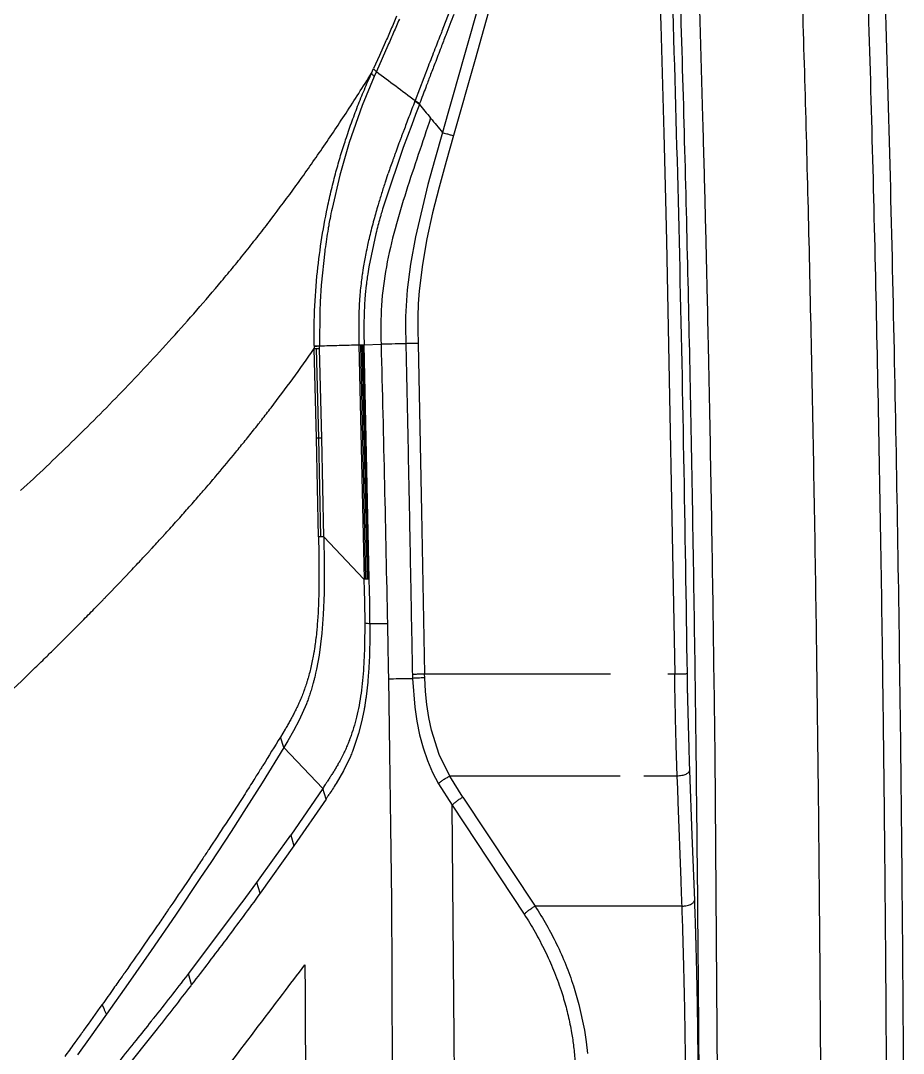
# Model space of a CAD drawing. Extents: x -51 to 27, y -13 to 136.
# Drawn here: x 17.18 to 27.29, y 51.68 to 63.5 of the extents above; entities that cross this region are included whole.
import ezdxf

# ---------------------------------------------------------------- set-up
doc = ezdxf.new("R2010")
doc.units = 0
doc.header["$MEASUREMENT"] = 0
doc.layers.add('GEOMETRY', color=2, linetype='Continuous', lineweight=25)

# ---------------------------------------------------------------- blocks, each defined once
blk = doc.blocks.new('2026 MONTERREY-BLOOM')
at = {"layer": 'GEOMETRY'}
for p, q in [((36.109, -17.789), (36.195, -20.265)), ((34.191, -19.746), (33.94, -20.631)), ((34.317, -19.771), (34.068, -20.656)), ((33.845, -19.929), (33.688, -20.334)), ((36.195, -20.265), (36.23, -21.502)), ((33.071, -20.497), (32.939, -20.795)), ((33.04, -20.464), (32.974, -20.612)), ((32.974, -20.612), (32.907, -20.76)), ((33.94, -20.631), (33.818, -21.063)), ((34.068, -20.656), (33.821, -21.528)), ((32.883, -20.815), (32.907, -20.76)), ((32.939, -20.795), (32.915, -20.85)), ((33.531, -20.737), (33.382, -21.126)), ((32.915, -20.85), (32.777, -21.183)), ((33.379, -21.134), (33.382, -21.126)), ((33.431, -21.171), (33.379, -21.134)), ((33.382, -21.126), (33.434, -21.162)), ((33.818, -21.063), (33.787, -21.169)), ((32.777, -21.183), (32.628, -21.607)), ((33.431, -21.171), (33.387, -21.288)), ((33.434, -21.162), (33.431, -21.171)), ((33.787, -21.169), (33.757, -21.275)), ((33.387, -21.288), (33.344, -21.403)), ((33.757, -21.275), (33.696, -21.493)), ((33.344, -21.403), (33.247, -21.663)), ((33.696, -21.493), (33.608, -21.801)), ((36.23, -21.502), (36.25, -22.259)), ((32.628, -21.607), (32.519, -21.982)), ((33.821, -21.528), (33.738, -21.823)), ((33.247, -21.663), (33.038, -22.278)), ((33.608, -21.801), (33.529, -22.087)), ((33.738, -21.823), (33.658, -22.117)), ((32.519, -21.982), (32.431, -22.361)), ((33.042, -22.056), (33.074, -21.96)), ((33.529, -22.087), (33.385, -22.685)), ((33.658, -22.117), (33.583, -22.412)), ((36.25, -22.259), (36.262, -22.738)), ((33.583, -22.412), (33.518, -22.708)), ((32.933, -22.651), (32.853, -23.03)), ((33.385, -22.685), (33.328, -22.999)), ((33.518, -22.708), (33.466, -23.005)), ((36.262, -22.738), (36.354, -27.688)), ((32.348, -22.849), (32.307, -23.241)), ((32.35, -22.831), (32.348, -22.849)), ((33.328, -22.999), (33.291, -23.292)), ((33.466, -23.005), (33.43, -23.303)), ((32.231, -23.535), (32.258, -23.138)), ((32.307, -23.241), (32.295, -23.429)), ((32.822, -23.24), (32.811, -23.348)), ((32.746, -23.396), (32.738, -23.561)), ((32.811, -23.348), (32.807, -23.404)), ((33.291, -23.292), (33.274, -23.6)), ((33.43, -23.303), (33.419, -23.453)), ((32.295, -23.429), (32.29, -23.536)), ((32.803, -23.459), (32.797, -23.686)), ((32.807, -23.404), (32.803, -23.459)), ((33.419, -23.453), (33.414, -23.603)), ((32.29, -23.536), (32.288, -23.935)), ((33.274, -23.6), (33.274, -23.755)), ((33.414, -23.603), (33.413, -23.754)), ((32.797, -23.686), (32.797, -23.803)), ((33.274, -23.755), (33.274, -23.794)), ((33.413, -23.754), (33.416, -23.907)), ((32.797, -23.803), (32.8, -23.921)), ((33.274, -23.794), (33.275, -23.832)), ((33.275, -23.832), (33.276, -23.91)), ((32.227, -23.931), (32.227, -23.936)), ((32.227, -23.931), (32.288, -23.935)), ((32.227, -23.936), (32.228, -23.966)), ((32.228, -23.966), (32.255, -23.966)), ((32.252, -24.991), (32.228, -23.966)), ((32.255, -23.966), (32.289, -23.965)), ((32.279, -24.991), (32.255, -23.966)), ((32.289, -23.965), (32.288, -23.935)), ((32.313, -24.99), (32.289, -23.965)), ((32.739, -23.922), (32.798, -26.606)), ((32.757, -23.922), (32.815, -26.605)), ((32.773, -23.922), (32.832, -26.605)), ((32.788, -23.921), (32.846, -26.605)), ((32.8, -23.921), (32.992, -23.916)), ((32.858, -26.604), (32.8, -23.921)), ((33.416, -23.907), (33.455, -25.833)), ((32.276, -26.121), (32.252, -24.991)), ((32.279, -24.991), (32.252, -24.991)), ((32.313, -24.99), (32.279, -24.991)), ((32.303, -26.12), (32.279, -24.991)), ((32.337, -26.119), (32.313, -24.99)), ((33.455, -25.833), (33.49, -27.688)), ((32.337, -26.119), (32.339, -26.223)), ((32.797, -26.606), (32.337, -26.119)), ((32.276, -26.121), (32.279, -26.307)), ((32.339, -26.223), (32.34, -26.322)), ((32.342, -26.521), (32.34, -26.765)), ((32.815, -26.605), (32.797, -26.606)), ((32.797, -26.606), (32.8, -26.733)), ((32.832, -26.605), (32.815, -26.605)), ((32.846, -26.605), (32.832, -26.605)), ((32.858, -26.604), (32.846, -26.605)), ((32.861, -26.733), (32.858, -26.604)), ((32.34, -26.765), (32.331, -27.01)), ((32.8, -26.733), (32.802, -26.859)), ((32.863, -26.861), (32.861, -26.733)), ((32.802, -26.859), (32.805, -27.11)), ((32.865, -27.117), (32.863, -26.861)), ((32.331, -27.01), (32.315, -27.222)), ((32.865, -27.117), (32.864, -27.285)), ((33.065, -27.117), (32.865, -27.117)), ((32.315, -27.222), (32.283, -27.476)), ((32.864, -27.285), (32.86, -27.453)), ((32.283, -27.476), (32.254, -27.635)), ((28.878, -27.768), (29.034, -27.617)), ((32.254, -27.635), (32.243, -27.681)), ((28.729, -27.911), (28.878, -27.768)), ((32.243, -27.681), (32.233, -27.728)), ((33.077, -27.745), (33.09, -28.59)), ((33.351, -27.691), (33.386, -27.69)), ((33.351, -27.691), (33.352, -27.74)), ((33.352, -27.74), (33.378, -28.068)), ((33.492, -27.734), (33.49, -27.688)), ((33.49, -27.688), (35.62, -27.688)), ((33.501, -27.889), (33.492, -27.734)), ((36.275, -27.688), (36.354, -27.688)), ((36.495, -27.686), (36.496, -27.722)), ((32.84, -27.785), (32.822, -27.946)), ((33.516, -28.04), (33.501, -27.889)), ((36.5, -27.977), (36.507, -28.272)), ((32.137, -28.033), (32.055, -28.218)), ((32.798, -28.097), (32.769, -28.239)), ((33.378, -28.068), (33.402, -28.228)), ((33.539, -28.187), (33.516, -28.04)), ((32.055, -28.218), (31.991, -28.341)), ((32.769, -28.239), (32.735, -28.372)), ((33.402, -28.228), (33.434, -28.385)), ((33.57, -28.331), (33.539, -28.187)), ((31.894, -28.323), (31.841, -28.411)), ((31.991, -28.341), (31.925, -28.455)), ((33.658, -28.613), (33.57, -28.331)), ((36.507, -28.272), (36.514, -28.538)), ((31.88, -28.531), (31.841, -28.411)), ((31.925, -28.455), (31.88, -28.531)), ((32.735, -28.372), (32.665, -28.578)), ((33.434, -28.385), (33.474, -28.535)), ((31.88, -28.531), (31.63, -28.934)), ((32.324, -28.999), (31.88, -28.531)), ((33.09, -28.59), (33.101, -29.435)), ((33.474, -28.535), (33.524, -28.68)), ((32.641, -28.634), (32.561, -28.8)), ((33.524, -28.68), (33.582, -28.817)), ((33.778, -28.859), (33.658, -28.613)), ((36.813, -28.617), (36.853, -33.923)), ((32.561, -28.8), (32.477, -28.944)), ((33.582, -28.817), (33.65, -28.945)), ((36.524, -28.794), (36.552, -29.536)), ((31.63, -28.934), (31.447, -29.223)), ((33.65, -28.945), (33.805, -29.192)), ((33.93, -29.098), (33.778, -28.86)), ((35.729, -28.86), (33.778, -28.86)), ((36.382, -28.86), (36.002, -28.86)), ((36.388, -29.005), (36.382, -28.86)), ((31.435, -29.06), (31.21, -29.408)), ((32.324, -28.999), (32.142, -29.269)), ((32.362, -29.122), (32.324, -28.999)), ((36.393, -29.151), (36.388, -29.005)), ((32.362, -29.122), (31.995, -29.657)), ((33.831, -31.851), (33.805, -29.192)), ((33.805, -29.192), (34.632, -30.44)), ((33.93, -29.098), (34.757, -30.346)), ((36.427, -30.052), (36.393, -29.151)), ((31.447, -29.223), (31.275, -29.491)), ((32.142, -29.269), (31.958, -29.534)), ((31.275, -29.491), (31.042, -29.846)), ((31.773, -29.795), (31.958, -29.534)), ((31.958, -29.534), (31.995, -29.657)), ((33.101, -29.435), (33.11, -30.28)), ((36.552, -29.536), (36.58, -30.281)), ((31.995, -29.657), (31.607, -30.2)), ((31.042, -29.846), (30.927, -30.019)), ((31.57, -30.076), (31.773, -29.795)), ((30.927, -30.019), (30.638, -30.449)), ((31.402, -30.305), (31.57, -30.076)), ((31.607, -30.2), (31.57, -30.076)), ((36.433, -30.199), (36.427, -30.052)), ((36.435, -30.273), (36.433, -30.199)), ((30.786, -31.12), (31.399, -30.31)), ((31.399, -30.31), (31.402, -30.305)), ((33.11, -30.28), (33.115, -31.125)), ((36.438, -30.347), (34.757, -30.347)), ((36.437, -30.31), (36.435, -30.273)), ((36.438, -30.346), (36.437, -30.31)), ((30.638, -30.449), (30.36, -30.854)), ((30.36, -30.854), (30.097, -31.233)), ((30.786, -31.12), (30.777, -31.132)), ((30.824, -31.245), (30.786, -31.12)), ((33.115, -31.125), (33.119, -32.816)), ((30.097, -31.233), (29.849, -31.584)), ((30.824, -31.245), (30.813, -31.259)), ((35.195, -31.257), (35.258, -31.473)), ((29.822, -31.523), (29.801, -31.471)), ((35.258, -31.473), (35.321, -31.768)), ((29.849, -31.584), (29.662, -31.847)), ((30.429, -31.75), (30.037, -32.242)), ((35.321, -31.768), (35.34, -31.899)), ((29.662, -31.847), (29.516, -32.049)), ((33.841, -34.51), (33.831, -31.851)), ((35.34, -31.899), (35.355, -32.032)), ((36.616, -31.812), (36.621, -32.298))]:
    blk.add_line(p, q, dxfattribs=at)
at = {"layer": 'GEOMETRY', "flags": 128}
for points in [[(33.333, -26.739), (33.337, -26.975), (33.342, -27.212)], [(32.362, -29.122), (32.368, -29.113), (32.373, -29.104)]]:
    blk.add_lwpolyline(points, dxfattribs=at)
at = {"layer": 'GEOMETRY'}
for points, knots in [([(-36.643, -38.985), (-36.643, -38.748), (-36.643, -38.251), (-36.643, -37.496), (-36.643, -36.717), (-36.642, -35.938), (-36.641, -35.155), (-36.639, -34.37), (-36.634, -33.124), (-36.625, -31.427), (-36.601, -28.728), (-36.556, -25.487), (-36.48, -22.003), (-36.384, -18.826), (-36.269, -15.952), (-36.147, -13.557), (-36.022, -11.643), (-35.908, -10.209), (-35.804, -9.111), (-35.717, -8.347), (-35.671, -7.917), (-35.598, -7.493), (-35.491, -7.08), (-35.34, -6.644), (-35.136, -6.19), (-34.87, -5.728), (-34.56, -5.294), (-34.209, -4.894), (-33.819, -4.53), (-33.396, -4.207), (-32.942, -3.927), (-32.492, -3.708), (-32.054, -3.541), (-31.634, -3.42), (-31.199, -3.331), (-30.75, -3.28), (-30.3, -3.229), (-29.656, -3.161), (-28.817, -3.082), (-27.505, -2.975), (-25.921, -2.869), (-23.953, -2.762), (-21.876, -2.668), (-19.679, -2.587), (-17.251, -2.514), (-14.59, -2.452), (-11.706, -2.403), (-8.819, -2.37), (-5.936, -2.35), (-3.055, -2.342), (-0.598, -2.339), (1.446, -2.34), (3.092, -2.342), (4.754, -2.346), (6.416, -2.353), (8.055, -2.365), (10.408, -2.386), (13.481, -2.429), (16.974, -2.505), (20.148, -2.601), (23.011, -2.715), (25.395, -2.836), (27.307, -2.961), (28.741, -3.074), (29.84, -3.178), (30.606, -3.264), (31.038, -3.31), (31.463, -3.38), (31.877, -3.486), (32.314, -3.634), (32.769, -3.836), (33.232, -4.099), (33.668, -4.406), (34.07, -4.756), (34.436, -5.143), (34.762, -5.565), (35.044, -6.017), (35.279, -6.492), (35.464, -6.985), (35.602, -7.491), (35.683, -8.01), (35.739, -8.534), (35.815, -9.23), (35.897, -10.097), (36.005, -11.408), (36.112, -12.993), (36.24, -15.339), (36.362, -18.173), (36.465, -21.457), (36.54, -24.706), (36.591, -27.93), (36.621, -30.803), (36.636, -33.323), (36.641, -34.922), (36.642, -35.963), (36.643, -36.444), (36.643, -36.924), (36.643, -37.402), (36.643, -37.896), (36.643, -38.424), (36.643, -38.792), (36.643, -38.985)], [0, 0, 0, 0, 0.005138, 0.010771, 0.016381, 0.022015, 0.027673, 0.03335, 0.039042, 0.054682, 0.070145, 0.097582, 0.124946, 0.145709, 0.16651, 0.187309, 0.197707, 0.208103, 0.218498, 0.221609, 0.224784, 0.227857, 0.230942, 0.234019, 0.237865, 0.24171, 0.245555, 0.249401, 0.253246, 0.257092, 0.260938, 0.264783, 0.267936, 0.271088, 0.274241, 0.277546, 0.280882, 0.284062, 0.291597, 0.299143, 0.312612, 0.326021, 0.341866, 0.357701, 0.373696, 0.394533, 0.415407, 0.436247, 0.457116, 0.477921, 0.498728, 0.51038, 0.52225, 0.534405, 0.54642, 0.558287, 0.569942, 0.597446, 0.624936, 0.645697, 0.666299, 0.687058, 0.697455, 0.707849, 0.718242, 0.721382, 0.724571, 0.72765, 0.730727, 0.733804, 0.737651, 0.741498, 0.745344, 0.74919, 0.753036, 0.756881, 0.760725, 0.76457, 0.768352, 0.772136, 0.775907, 0.779727, 0.783559, 0.79109, 0.798621, 0.812071, 0.825537, 0.849567, 0.873561, 0.896782, 0.920041, 0.943476, 0.95907, 0.97468, 0.978164, 0.981639, 0.985104, 0.988563, 0.992016, 0.995816, 1, 1, 1, 1]), ([(37.805, -7.606), (37.858, -8.078), (37.966, -9.03), (38.093, -10.476), (38.201, -11.954), (38.293, -13.469), (38.374, -15.021), (38.446, -16.605), (38.511, -18.27), (38.569, -20.004), (38.62, -21.797), (38.662, -23.583), (38.697, -25.348), (38.722, -26.87), (38.739, -28.149), (38.751, -29.188), (38.761, -30.203), (38.769, -31.19), (38.775, -32.145), (38.781, -33.067), (38.784, -33.951), (38.787, -34.767), (38.788, -35.517), (38.789, -36.2), (38.79, -36.842), (38.79, -37.443), (38.79, -37.999), (38.79, -38.508), (38.789, -38.831), (38.789, -38.985)], [0, 0, 0, 0, 0.045326, 0.091492, 0.138644, 0.186921, 0.23644, 0.287054, 0.338459, 0.395546, 0.452799, 0.509804, 0.566145, 0.621409, 0.655217, 0.688341, 0.720679, 0.752129, 0.782591, 0.811962, 0.840142, 0.867028, 0.889986, 0.911745, 0.932233, 0.951376, 0.9691, 0.985333, 1, 1, 1, 1]), ([(37.655, -15.788), (37.674, -16.218), (37.713, -17.094), (37.763, -18.434), (37.81, -19.824), (37.852, -21.264), (37.891, -22.755), (37.912, -23.766), (37.923, -24.28)], [0, 0, 0, 0, 0.151862, 0.309641, 0.473342, 0.642967, 0.818519, 1, 1, 1, 1]), ([(36.251, -17.784), (36.281, -18.61), (36.34, -20.26), (36.406, -22.736), (36.458, -25.21), (36.483, -26.86), (36.495, -27.686)], [0, 0, 0, 0, 0.250391, 0.500214, 0.749877, 1, 1, 1, 1]), ([(36.571, -18.145), (36.583, -18.491), (36.609, -19.194), (36.643, -20.262), (36.67, -21.204), (36.692, -22.014), (36.709, -22.685), (36.724, -23.342), (36.744, -24.275), (36.768, -25.497), (36.793, -27.042), (36.806, -28.087), (36.813, -28.617)], [0, 0, 0, 0, 0.099275, 0.201329, 0.306163, 0.369243, 0.433289, 0.4983, 0.557405, 0.700705, 0.848236, 1, 1, 1, 1]), ([(38.759, -19.871), (38.78, -20.579), (38.822, -21.994), (38.853, -23.409), (38.868, -24.116)], [0, 0, 0, 0, 0.500077, 1, 1, 1, 1]), ([(33.171, -20.162), (33.149, -20.212), (33.106, -20.313), (33.062, -20.414), (33.04, -20.464)], [0, 0, 0, 0, 0.503918, 1, 1, 1, 1]), ([(33.202, -20.195), (33.191, -20.22), (33.169, -20.271), (33.147, -20.322), (33.136, -20.347)], [0, 0, 0, 0, 0.500119, 1, 1, 1, 1]), ([(33.824, -20.141), (33.809, -20.179), (33.779, -20.258), (33.749, -20.337), (33.733, -20.377)], [0, 0, 0, 0, 0.481772, 1, 1, 1, 1]), ([(33.136, -20.347), (33.126, -20.372), (33.104, -20.422), (33.082, -20.472), (33.071, -20.497)], [0, 0, 0, 0, 0.500103, 1, 1, 1, 1]), ([(33.688, -20.334), (33.685, -20.342), (33.659, -20.41), (33.606, -20.544), (33.557, -20.67), (33.531, -20.737)], [0, 0, 0, 0, 0.062039, 0.5, 1, 1, 1, 1]), ([(33.733, -20.377), (33.715, -20.425), (33.674, -20.533), (33.632, -20.641), (33.609, -20.702)], [0, 0, 0, 0, 0.437618, 1, 1, 1, 1]), ([(32.939, -20.795), (33.013, -20.85), (33.16, -20.96), (33.308, -21.071), (33.382, -21.126)], [0, 0, 0, 0, 0.500021, 1, 1, 1, 1]), ([(33.609, -20.702), (33.599, -20.727), (33.581, -20.775), (33.562, -20.823), (33.553, -20.846)], [0, 0, 0, 0, 0.512889, 1, 1, 1, 1]), ([(32.724, -21.193), (32.749, -21.129), (32.8, -21.002), (32.855, -20.877), (32.883, -20.815)], [0, 0, 0, 0, 0.5, 1, 1, 1, 1]), ([(33.553, -20.846), (33.545, -20.868), (33.529, -20.911), (33.512, -20.955), (33.504, -20.976)], [0, 0, 0, 0, 0.499919, 1, 1, 1, 1]), ([(33.504, -20.976), (33.493, -21.006), (33.469, -21.068), (33.446, -21.13), (33.434, -21.162)], [0, 0, 0, 0, 0.485291, 1, 1, 1, 1]), ([(33.379, -21.134), (33.368, -21.164), (33.345, -21.223), (33.323, -21.283), (33.311, -21.312)], [0, 0, 0, 0, 0.499879, 1, 1, 1, 1]), ([(32.587, -21.575), (32.608, -21.511), (32.651, -21.382), (32.7, -21.256), (32.724, -21.193)], [0, 0, 0, 0, 0.5, 1, 1, 1, 1]), ([(33.431, -21.171), (33.452, -21.197), (33.495, -21.249), (33.537, -21.301), (33.559, -21.327)], [0, 0, 0, 0, 0.498726, 1, 1, 1, 1]), ([(33.559, -21.327), (33.512, -21.467), (33.419, -21.746), (33.277, -22.166), (33.149, -22.592), (33.046, -23.027), (32.987, -23.47), (32.99, -23.768), (32.992, -23.916)], [0, 0, 0, 0, 0.165663, 0.332001, 0.498957, 0.66607, 0.83301, 1, 1, 1, 1]), ([(33.311, -21.312), (33.301, -21.339), (33.282, -21.391), (33.262, -21.443), (33.252, -21.469)], [0, 0, 0, 0, 0.515337, 1, 1, 1, 1]), ([(33.559, -21.327), (33.582, -21.355), (33.627, -21.41), (33.673, -21.465), (33.696, -21.493)], [0, 0, 0, 0, 0.498692, 1, 1, 1, 1]), ([(33.252, -21.469), (33.248, -21.481), (33.239, -21.505), (33.229, -21.53), (33.225, -21.542)], [0, 0, 0, 0, 0.499859, 1, 1, 1, 1]), ([(33.696, -21.493), (33.702, -21.494), (33.714, -21.498), (33.744, -21.507), (33.781, -21.517), (33.808, -21.525), (33.821, -21.528)], [0, 0, 0, 0, 0.250008, 0.499998, 0.750009, 1, 1, 1, 1]), ([(32.476, -21.942), (32.494, -21.88), (32.528, -21.757), (32.567, -21.635), (32.587, -21.575)], [0, 0, 0, 0, 0.499994, 1, 1, 1, 1]), ([(33.197, -21.616), (33.192, -21.631), (33.181, -21.661), (33.169, -21.692), (33.164, -21.707)], [0, 0, 0, 0, 0.499803, 1, 1, 1, 1]), ([(33.225, -21.542), (33.22, -21.554), (33.211, -21.579), (33.202, -21.604), (33.197, -21.616)], [0, 0, 0, 0, 0.499847, 1, 1, 1, 1]), ([(31.732, -22.487), (31.827, -22.361), (32.018, -22.108), (32.207, -21.837), (32.302, -21.701)], [0, 0, 0, 0, 0.5000003, 1, 1, 1, 1]), ([(33.164, -21.707), (33.16, -21.719), (33.151, -21.743), (33.142, -21.767), (33.138, -21.779)], [0, 0, 0, 0, 0.499841, 1, 1, 1, 1]), ([(33.129, -21.805), (33.119, -21.831), (33.101, -21.882), (33.083, -21.934), (33.074, -21.96)], [0, 0, 0, 0, 0.499672, 1, 1, 1, 1]), ([(33.138, -21.779), (33.136, -21.784), (33.133, -21.792), (33.13, -21.801), (33.129, -21.805)], [0, 0, 0, 0, 0.499944, 1, 1, 1, 1]), ([(33.042, -22.056), (33.027, -22.1), (32.998, -22.189), (32.971, -22.278), (32.958, -22.322)], [0, 0, 0, 0, 0.499531, 1, 1, 1, 1]), ([(32.958, -22.322), (32.95, -22.35), (32.933, -22.407), (32.917, -22.463), (32.91, -22.492)], [0, 0, 0, 0, 0.49971, 1, 1, 1, 1]), ([(33.038, -22.278), (33.028, -22.309), (33.012, -22.361), (32.995, -22.42), (32.987, -22.45), (32.984, -22.459), (32.982, -22.466), (32.973, -22.498), (32.956, -22.56), (32.941, -22.619), (32.933, -22.651)], [0, 0, 0, 0, 0.249999, 0.425565, 0.475434, 0.490881, 0.5, 0.527742, 0.750001, 1, 1, 1, 1]), ([(32.258, -23.138), (32.273, -23.006), (32.302, -22.742), (32.353, -22.481), (32.378, -22.351)], [0, 0, 0, 0, 0.5, 1, 1, 1, 1]), ([(32.431, -22.361), (32.423, -22.4), (32.41, -22.466), (32.396, -22.54), (32.389, -22.579), (32.374, -22.67), (32.362, -22.753), (32.35, -22.831)], [0, 0, 0, 0, 0.250004, 0.422477, 0.473107, 0.50001, 1, 1, 1, 1]), ([(32.91, -22.492), (32.893, -22.556), (32.876, -22.62), (32.86, -22.685), (32.86, -22.687), (32.858, -22.695), (32.85, -22.727), (32.836, -22.789), (32.825, -22.845), (32.818, -22.878)], [0, 0, 0, 0, 0.499992, 0.500508, 0.504878, 0.517292, 0.564715, 0.749997, 1, 1, 1, 1]), ([(32.818, -22.878), (32.808, -22.931), (32.797, -22.985), (32.787, -23.047), (32.783, -23.074), (32.775, -23.127), (32.769, -23.173), (32.766, -23.2)], [0, 0, 0, 0, 0.499991, 0.507985, 0.571826, 0.749997, 1, 1, 1, 1]), ([(32.853, -23.03), (32.847, -23.065), (32.841, -23.1), (32.835, -23.14), (32.833, -23.158), (32.828, -23.192), (32.825, -23.222), (32.822, -23.24)], [0, 0, 0, 0, 0.499999, 0.508018, 0.571893, 0.75, 1, 1, 1, 1]), ([(32.766, -23.2), (32.762, -23.232), (32.754, -23.298), (32.749, -23.363), (32.746, -23.396)], [0, 0, 0, 0, 0.4999955, 1, 1, 1, 1]), ([(32.227, -23.733), (32.227, -23.7), (32.228, -23.634), (32.23, -23.568), (32.232, -23.535)], [0, 0, 0, 0, 0.49895, 1, 1, 1, 1]), ([(32.738, -23.561), (32.737, -23.591), (32.736, -23.651), (32.736, -23.711), (32.736, -23.741)], [0, 0, 0, 0, 0.500112, 1, 1, 1, 1]), ([(32.226, -23.832), (32.226, -23.816), (32.226, -23.782), (32.226, -23.749), (32.227, -23.733)], [0, 0, 0, 0, 0.500022, 1, 1, 1, 1]), ([(32.736, -23.741), (32.736, -23.771), (32.737, -23.832), (32.738, -23.892), (32.739, -23.922)], [0, 0, 0, 0, 0.497577, 1, 1, 1, 1]), ([(32.227, -23.931), (32.227, -23.914), (32.226, -23.881), (32.226, -23.848), (32.226, -23.832)], [0, 0, 0, 0, 0.500023, 1, 1, 1, 1]), ([(31.733, -24.643), (31.816, -24.533), (31.982, -24.314), (32.146, -24.083), (32.228, -23.966)], [0, 0, 0, 0, 0.498524, 1, 1, 1, 1]), ([(32.227, -23.936), (32.236, -23.936), (32.247, -23.936), (32.269, -23.936), (32.281, -23.935), (32.288, -23.935)], [0, 0, 0, 0, 0.4999066, 0.6833472, 1, 1, 1, 1]), ([(32.739, -23.922), (32.742, -23.922), (32.748, -23.922), (32.754, -23.922), (32.757, -23.922)], [0, 0, 0, 0, 0.500001, 1, 1, 1, 1]), ([(32.757, -23.922), (32.76, -23.922), (32.765, -23.922), (32.771, -23.922), (32.773, -23.922)], [0, 0, 0, 0, 0.499999, 1, 1, 1, 1]), ([(32.773, -23.922), (32.776, -23.921), (32.781, -23.921), (32.785, -23.921), (32.788, -23.921)], [0, 0, 0, 0, 0.500001, 1, 1, 1, 1]), ([(32.788, -23.921), (32.79, -23.921), (32.794, -23.921), (32.798, -23.921), (32.8, -23.921)], [0, 0, 0, 0, 0.499999, 1, 1, 1, 1]), ([(33.276, -23.91), (33.219, -23.911), (33.106, -23.914), (33.03, -23.915), (32.992, -23.916)], [0, 0, 0, 0, 0.500292, 1, 1, 1, 1]), ([(32.992, -23.916), (33.006, -24.45), (33.032, -25.517), (33.054, -26.584), (33.065, -27.117)], [0, 0, 0, 0, 0.500029, 1, 1, 1, 1]), ([(33.416, -23.907), (33.402, -23.907), (33.375, -23.907), (33.337, -23.908), (33.302, -23.909), (33.285, -23.909), (33.276, -23.91)], [0, 0, 0, 0, 0.249981, 0.499972, 0.749978, 1, 1, 1, 1]), ([(33.276, -23.91), (33.283, -24.224), (33.296, -24.853), (33.309, -25.482), (33.315, -25.796)], [0, 0, 0, 0, 0.499929, 1, 1, 1, 1]), ([(38.868, -24.116), (38.881, -24.812), (38.908, -26.204), (38.927, -27.595), (38.936, -28.291)], [0, 0, 0, 0, 0.500006, 1, 1, 1, 1]), ([(37.923, -24.28), (37.933, -24.793), (37.953, -25.836), (37.977, -27.423), (37.997, -29.056), (38.013, -30.737), (38.021, -31.872), (38.024, -32.448)], [0, 0, 0, 0, 0.188621, 0.38293, 0.582928, 0.788618, 1, 1, 1, 1]), ([(31.302, -25.185), (31.338, -25.141), (31.41, -25.052), (31.5, -24.941), (31.567, -24.857), (31.6, -24.813), (31.618, -24.79), (31.66, -24.738), (31.697, -24.689), (31.733, -24.643)], [0, 0, 0, 0, 0.25, 0.5, 0.625, 0.711647, 0.736866, 0.75, 1, 1, 1, 1]), ([(30.891, -25.67), (30.926, -25.63), (30.985, -25.562), (31.05, -25.486), (31.083, -25.447), (31.093, -25.435), (31.165, -25.351), (31.234, -25.267), (31.302, -25.185)], [0, 0, 0, 0, 0.25, 0.428165, 0.477394, 0.492026, 0.5, 1, 1, 1, 1]), ([(30.64, -25.954), (30.682, -25.907), (30.766, -25.813), (30.849, -25.718), (30.891, -25.67)], [0, 0, 0, 0, 0.499348, 1, 1, 1, 1]), ([(33.315, -25.796), (33.318, -25.954), (33.324, -26.268), (33.33, -26.582), (33.333, -26.739)], [0, 0, 0, 0, 0.500012, 1, 1, 1, 1]), ([(30.11, -26.528), (30.154, -26.481), (30.23, -26.401), (30.314, -26.311), (30.356, -26.265), (30.369, -26.251), (30.396, -26.222), (30.435, -26.18), (30.476, -26.134), (30.498, -26.11), (30.549, -26.054), (30.596, -26.003), (30.64, -25.954)], [0, 0, 0, 0, 0.2499999, 0.4255944, 0.4754673, 0.4909029, 0.5, 0.6249999, 0.7107448, 0.7361893, 0.7500001, 1, 1, 1, 1]), ([(32.337, -26.119), (32.331, -26.119), (32.318, -26.12), (32.308, -26.12), (32.303, -26.12)], [0, 0, 0, 0, 0.499999, 1, 1, 1, 1]), ([(32.303, -26.12), (32.298, -26.12), (32.288, -26.12), (32.28, -26.121), (32.276, -26.121)], [0, 0, 0, 0, 0.500001, 1, 1, 1, 1]), ([(32.279, -26.307), (32.28, -26.337), (32.281, -26.398), (32.281, -26.459), (32.281, -26.489)], [0, 0, 0, 0, 0.500001, 1, 1, 1, 1]), ([(29.573, -27.083), (29.618, -27.037), (29.695, -26.959), (29.78, -26.871), (29.823, -26.827), (29.836, -26.814), (29.93, -26.717), (30.021, -26.622), (30.11, -26.528)], [0, 0, 0, 0, 0.25, 0.427872, 0.47717, 0.491895, 0.5, 1, 1, 1, 1]), ([(32.281, -26.489), (32.281, -26.519), (32.282, -26.579), (32.281, -26.639), (32.281, -26.669)], [0, 0, 0, 0, 0.500001, 1, 1, 1, 1]), ([(32.281, -26.669), (32.281, -26.699), (32.28, -26.759), (32.278, -26.819), (32.277, -26.848)], [0, 0, 0, 0, 0.500001, 1, 1, 1, 1]), ([(32.277, -26.848), (32.276, -26.878), (32.274, -26.937), (32.271, -26.996), (32.269, -27.025)], [0, 0, 0, 0, 0.500002, 1, 1, 1, 1]), ([(32.269, -27.025), (32.267, -27.054), (32.263, -27.113), (32.258, -27.17), (32.256, -27.198)], [0, 0, 0, 0, 0.500002, 1, 1, 1, 1]), ([(29.034, -27.617), (29.079, -27.573), (29.157, -27.497), (29.243, -27.412), (29.287, -27.369), (29.299, -27.357), (29.302, -27.353), (29.393, -27.263), (29.483, -27.173), (29.573, -27.083)], [0, 0, 0, 0, 0.2500001, 0.4324801, 0.4806216, 0.4939071, 0.4978528, 0.5000002, 1, 1, 1, 1]), ([(32.805, -27.11), (32.805, -27.123), (32.805, -27.144), (32.805, -27.17), (32.805, -27.209), (32.805, -27.239), (32.804, -27.265)], [0, 0, 0, 0, 0.250008, 0.407713, 0.500005, 1, 1, 1, 1]), ([(32.865, -27.117), (32.857, -27.116), (32.84, -27.113), (32.817, -27.111), (32.805, -27.11)], [0, 0, 0, 0, 0.5, 1, 1, 1, 1]), ([(33.065, -27.117), (33.067, -27.222), (33.071, -27.431), (33.075, -27.64), (33.077, -27.745)], [0, 0, 0, 0, 0.500006, 1, 1, 1, 1]), ([(32.256, -27.198), (32.254, -27.212), (32.252, -27.237), (32.249, -27.264), (32.247, -27.277), (32.247, -27.281), (32.246, -27.282), (32.243, -27.31), (32.239, -27.337), (32.236, -27.365)], [0, 0, 0, 0, 0.250008, 0.432462, 0.480615, 0.493912, 0.497865, 0.500021, 1, 1, 1, 1]), ([(32.804, -27.265), (32.804, -27.291), (32.804, -27.318), (32.803, -27.356), (32.802, -27.382), (32.802, -27.407), (32.801, -27.42)], [0, 0, 0, 0, 0.499998, 0.514479, 0.749998, 1, 1, 1, 1]), ([(33.342, -27.212), (33.343, -27.292), (33.346, -27.451), (33.349, -27.611), (33.351, -27.691)], [0, 0, 0, 0, 0.497763, 1, 1, 1, 1]), ([(32.236, -27.365), (32.233, -27.378), (32.23, -27.402), (32.226, -27.428), (32.224, -27.44), (32.223, -27.444), (32.223, -27.445), (32.223, -27.445), (32.223, -27.445), (32.223, -27.445), (32.223, -27.445), (32.219, -27.471), (32.214, -27.497), (32.209, -27.522)], [0, 0, 0, 0, 0.250009, 0.43737, 0.484306, 0.496069, 0.499022, 0.499767, 0.499956, 0.500005, 0.500018, 0.500023, 1, 1, 1, 1]), ([(32.801, -27.42), (32.799, -27.471), (32.796, -27.574), (32.788, -27.674), (32.784, -27.725)], [0, 0, 0, 0, 0.499031, 1, 1, 1, 1]), ([(32.209, -27.522), (32.204, -27.547), (32.193, -27.598), (32.182, -27.645), (32.176, -27.669)], [0, 0, 0, 0, 0.500004, 1, 1, 1, 1]), ([(32.86, -27.453), (32.859, -27.477), (32.858, -27.523), (32.854, -27.589), (32.85, -27.653), (32.845, -27.718), (32.842, -27.762), (32.84, -27.785)], [0, 0, 0, 0, 0.21332, 0.407058, 0.593693, 0.786677, 1, 1, 1, 1]), ([(32.176, -27.669), (32.169, -27.692), (32.163, -27.715), (32.157, -27.738), (32.156, -27.738), (32.156, -27.741), (32.152, -27.752), (32.146, -27.773), (32.14, -27.792), (32.137, -27.803)], [0, 0, 0, 0, 0.499985, 0.500654, 0.505422, 0.518224, 0.56594, 0.749995, 1, 1, 1, 1]), ([(32.233, -27.728), (32.229, -27.74), (32.223, -27.766), (32.216, -27.79), (32.213, -27.802)], [0, 0, 0, 0, 0.49991, 1, 1, 1, 1]), ([(32.784, -27.725), (32.779, -27.775), (32.769, -27.875), (32.754, -27.968), (32.747, -28.015)], [0, 0, 0, 0, 0.500013, 1, 1, 1, 1]), ([(33.077, -27.745), (33.114, -27.744), (33.188, -27.743), (33.297, -27.741), (33.352, -27.74)], [0, 0, 0, 0, 0.499661, 1, 1, 1, 1]), ([(33.492, -27.734), (33.479, -27.734), (33.452, -27.735), (33.414, -27.737), (33.379, -27.738), (33.361, -27.739), (33.352, -27.74)], [0, 0, 0, 0, 0.238728, 0.484971, 0.738728, 1, 1, 1, 1]), ([(33.386, -27.69), (33.402, -27.69), (33.434, -27.689), (33.471, -27.689), (33.49, -27.688)], [0, 0, 0, 0, 0.499997, 1, 1, 1, 1]), ([(36.354, -27.688), (36.372, -27.688), (36.407, -27.687), (36.453, -27.687), (36.486, -27.686), (36.492, -27.686), (36.495, -27.686)], [0, 0, 0, 0, 0.25, 0.5, 0.75, 1, 1, 1, 1]), ([(36.382, -28.859), (36.38, -28.796), (36.376, -28.673), (36.37, -28.482), (36.366, -28.305), (36.362, -28.142), (36.359, -27.998), (36.356, -27.847), (36.355, -27.745), (36.354, -27.688)], [0, 0, 0, 0, 0.172282, 0.338927, 0.499934, 0.625218, 0.749987, 0.859048, 1, 1, 1, 1]), ([(36.496, -27.722), (36.496, -27.743), (36.496, -27.78), (36.497, -27.821), (36.497, -27.842), (36.498, -27.848), (36.498, -27.85), (36.498, -27.852), (36.498, -27.858), (36.498, -27.879), (36.499, -27.92), (36.499, -27.956), (36.5, -27.977)], [0, 0, 0, 0, 0.249998, 0.430879, 0.479411, 0.497472, 0.5, 0.507769, 0.522248, 0.571332, 0.750002, 1, 1, 1, 1]), ([(32.137, -27.803), (32.13, -27.824), (32.123, -27.845), (32.115, -27.866), (32.114, -27.869), (32.111, -27.879), (32.103, -27.898), (32.097, -27.915), (32.093, -27.925)], [0, 0, 0, 0, 0.499989, 0.502071, 0.519143, 0.567175, 0.749996, 1, 1, 1, 1]), ([(32.093, -27.925), (32.086, -27.944), (32.078, -27.963), (32.07, -27.982), (32.069, -27.985), (32.065, -27.994), (32.057, -28.011), (32.05, -28.027), (32.046, -28.036)], [0, 0, 0, 0, 0.499993, 0.502373, 0.5201, 0.568449, 0.749998, 1, 1, 1, 1]), ([(32.046, -28.036), (32.038, -28.053), (32.022, -28.088), (32.005, -28.121), (31.997, -28.138)], [0, 0, 0, 0, 0.5, 1, 1, 1, 1]), ([(32.747, -28.015), (32.738, -28.061), (32.721, -28.153), (32.699, -28.235), (32.687, -28.276)], [0, 0, 0, 0, 0.497344, 1, 1, 1, 1]), ([(32.81, -28.023), (32.809, -28.035), (32.805, -28.06), (32.8, -28.084), (32.798, -28.097)], [0, 0, 0, 0, 0.499998, 1, 1, 1, 1]), ([(31.946, -28.233), (31.937, -28.248), (31.92, -28.279), (31.903, -28.308), (31.894, -28.323)], [0, 0, 0, 0, 0.499859, 1, 1, 1, 1]), ([(31.997, -28.138), (31.989, -28.154), (31.98, -28.171), (31.967, -28.194), (31.959, -28.21), (31.95, -28.225), (31.946, -28.233)], [0, 0, 0, 0, 0.499999, 0.514381, 0.749999, 1, 1, 1, 1]), ([(32.687, -28.276), (32.675, -28.316), (32.66, -28.366), (32.641, -28.418), (32.635, -28.435), (32.631, -28.444), (32.63, -28.446), (32.63, -28.447), (32.623, -28.465), (32.616, -28.482), (32.609, -28.499)], [0, 0, 0, 0, 0.499952, 0.624964, 0.716504, 0.740505, 0.747057, 0.748971, 0.749977, 1, 1, 1, 1]), ([(38.936, -28.291), (38.943, -28.933), (38.958, -30.268), (38.967, -31.603), (38.972, -32.296)], [0, 0, 0, 0, 0.48102, 1, 1, 1, 1]), ([(31.841, -28.411), (31.774, -28.52), (31.705, -28.631), (31.628, -28.755), (31.594, -28.809), (31.527, -28.915), (31.469, -29.007), (31.435, -29.06)], [0, 0, 0, 0, 0.5, 0.507266, 0.570191, 0.75, 1, 1, 1, 1]), ([(32.609, -28.499), (32.602, -28.516), (32.59, -28.545), (32.576, -28.575), (32.568, -28.591), (32.566, -28.595), (32.551, -28.628), (32.535, -28.658), (32.519, -28.687)], [0, 0, 0, 0, 0.250006, 0.42717, 0.476649, 0.491599, 0.50002, 1, 1, 1, 1]), ([(32.665, -28.578), (32.661, -28.587), (32.653, -28.606), (32.645, -28.624), (32.641, -28.634)], [0, 0, 0, 0, 0.500458, 1, 1, 1, 1]), ([(36.514, -28.538), (36.516, -28.582), (36.519, -28.669), (36.522, -28.752), (36.523, -28.794)], [0, 0, 0, 0, 0.5, 1, 1, 1, 1]), ([(32.519, -28.687), (32.515, -28.694), (32.508, -28.706), (32.501, -28.72), (32.497, -28.727), (32.496, -28.728), (32.496, -28.729), (32.488, -28.743), (32.48, -28.757), (32.472, -28.77)], [0, 0, 0, 0, 0.2500075, 0.4309287, 0.4794502, 0.4932232, 0.4974877, 0.500004, 1, 1, 1, 1]), ([(32.472, -28.77), (32.464, -28.784), (32.448, -28.811), (32.431, -28.836), (32.423, -28.849)], [0, 0, 0, 0, 0.499877, 1, 1, 1, 1]), ([(32.374, -28.925), (32.367, -28.935), (32.351, -28.96), (32.334, -28.985), (32.324, -28.999)], [0, 0, 0, 0, 0.405605, 1, 1, 1, 1]), ([(32.423, -28.849), (32.415, -28.861), (32.399, -28.887), (32.383, -28.912), (32.374, -28.925)], [0, 0, 0, 0, 0.472149, 1, 1, 1, 1]), ([(32.477, -28.944), (32.464, -28.965), (32.437, -29.008), (32.41, -29.049), (32.397, -29.07)], [0, 0, 0, 0, 0.499999, 1, 1, 1, 1]), ([(33.65, -28.945), (33.658, -28.937), (33.675, -28.921), (33.707, -28.898), (33.742, -28.877), (33.766, -28.865), (33.778, -28.86)], [0, 0, 0, 0, 0.249997, 0.499999, 0.750002, 1, 1, 1, 1]), ([(32.373, -29.104), (32.377, -29.099), (32.385, -29.088), (32.393, -29.076), (32.397, -29.07)], [0, 0, 0, 0, 0.484785, 1, 1, 1, 1]), ([(31.21, -29.408), (31.147, -29.505), (31.084, -29.601), (31.02, -29.698), (31.018, -29.701), (31.01, -29.714), (30.979, -29.76), (30.918, -29.852), (30.863, -29.934), (30.831, -29.982)], [0, 0, 0, 0, 0.5, 0.500627, 0.505291, 0.517997, 0.565658, 0.75, 1, 1, 1, 1]), ([(30.831, -29.982), (30.746, -30.108), (30.66, -30.235), (30.572, -30.365), (30.56, -30.382), (30.518, -30.444), (30.435, -30.564), (30.361, -30.672), (30.318, -30.734)], [0, 0, 0, 0, 0.4999998, 0.5020347, 0.5190043, 0.5669894, 0.7499999, 1, 1, 1, 1]), ([(31.607, -30.2), (31.477, -30.377), (31.218, -30.731), (30.955, -31.073), (30.824, -31.245)], [0, 0, 0, 0, 0.499605, 1, 1, 1, 1]), ([(34.757, -30.347), (34.801, -30.418), (34.889, -30.557), (34.965, -30.707), (35.002, -30.781)], [0, 0, 0, 0, 0.508974, 1, 1, 1, 1]), ([(36.465, -31.295), (36.463, -31.209), (36.459, -31.046), (36.453, -30.811), (36.446, -30.579), (36.441, -30.427), (36.438, -30.347)], [0, 0, 0, 0, 0.261935, 0.499998, 0.734598, 1, 1, 1, 1]), ([(36.579, -30.281), (36.58, -30.295), (36.581, -30.326), (36.582, -30.37), (36.584, -30.418), (36.586, -30.465), (36.587, -30.51), (36.588, -30.549), (36.59, -30.586), (36.591, -30.632), (36.592, -30.681), (36.594, -30.722), (36.594, -30.746), (36.595, -30.756), (36.595, -30.769), (36.596, -30.793), (36.597, -30.836), (36.598, -30.886), (36.599, -30.931), (36.6, -30.967), (36.601, -31), (36.603, -31.062), (36.604, -31.148), (36.606, -31.222), (36.607, -31.258)], [0, 0, 0, 0, 0.045072, 0.096617, 0.142547, 0.196187, 0.247917, 0.282457, 0.319301, 0.363195, 0.425734, 0.469352, 0.491246, 0.499044, 0.500001, 0.529793, 0.573795, 0.63151, 0.68047, 0.710471, 0.741551, 0.780401, 0.894009, 1, 1, 1, 1]), ([(34.632, -30.44), (34.674, -30.507), (34.758, -30.641), (34.831, -30.785), (34.868, -30.857)], [0, 0, 0, 0, 0.500826, 1, 1, 1, 1]), ([(30.318, -30.734), (30.232, -30.858), (30.146, -30.982), (30.059, -31.106), (30.056, -31.11), (30.045, -31.126), (30.003, -31.186), (29.919, -31.304), (29.844, -31.41), (29.801, -31.471)], [0, 0, 0, 0, 0.5, 0.500477, 0.504746, 0.517065, 0.564421, 0.75, 1, 1, 1, 1]), ([(35.002, -30.781), (35.039, -30.859), (35.11, -31.013), (35.167, -31.177), (35.195, -31.257)], [0, 0, 0, 0, 0.5078838, 1, 1, 1, 1]), ([(34.868, -30.857), (34.902, -30.93), (34.971, -31.077), (35.026, -31.233), (35.053, -31.311)], [0, 0, 0, 0, 0.500912, 1, 1, 1, 1]), ([(30.102, -33.67), (30.266, -33.456), (30.855, -32.685), (31.527, -31.801), (32.036, -31.131), (32.121, -31.019)], [0, 0, 0, 0, 0.2421237, 0.872668, 1, 1, 1, 1]), ([(32.121, -31.019), (32.124, -31.594), (32.129, -32.757), (32.129, -33.92), (32.128, -34.508)], [0, 0, 0, 0, 0.494517, 1, 1, 1, 1]), ([(30.777, -31.132), (30.646, -31.3), (30.508, -31.478), (30.311, -31.727), (30.179, -31.891), (30.055, -32.045), (29.989, -32.127)], [0, 0, 0, 0, 0.5, 0.530219, 0.75, 1, 1, 1, 1]), ([(35.053, -31.311), (35.063, -31.342), (35.083, -31.406), (35.11, -31.502), (35.134, -31.599), (35.156, -31.697), (35.168, -31.763), (35.174, -31.796)], [0, 0, 0, 0, 0.20002, 0.401044, 0.600005, 0.800007, 1, 1, 1, 1]), ([(36.479, -32.299), (36.478, -32.21), (36.477, -32.041), (36.474, -31.793), (36.47, -31.547), (36.467, -31.382), (36.465, -31.295)], [0, 0, 0, 0, 0.26302, 0.499999, 0.736571, 1, 1, 1, 1]), ([(36.607, -31.258), (36.608, -31.304), (36.61, -31.395), (36.612, -31.534), (36.614, -31.673), (36.615, -31.766), (36.616, -31.812)], [0, 0, 0, 0, 0.249998, 0.5, 0.750002, 1, 1, 1, 1]), ([(29.801, -31.471), (29.729, -31.571), (29.658, -31.671), (29.586, -31.771), (29.585, -31.772), (29.583, -31.775), (29.574, -31.788), (29.539, -31.836), (29.469, -31.932), (29.407, -32.019), (29.371, -32.068)], [0, 0, 0, 0, 0.5, 0.50013, 0.501241, 0.504399, 0.516471, 0.563628, 0.75, 1, 1, 1, 1]), ([(35.174, -31.796), (35.182, -31.849), (35.199, -31.96), (35.215, -32.128), (35.218, -32.243), (35.219, -32.3)], [0, 0, 0, 0, 0.318942, 0.663002, 1, 1, 1, 1])]:
    blk.add_open_spline(points, degree=3, knots=knots, dxfattribs=at)
for points in [[(32.907, -20.76), (32.909, -20.765), (32.913, -20.774), (32.93, -20.788), (32.939, -20.795)], [(32.591, -21.271), (32.639, -21.196), (32.737, -21.046), (32.834, -20.892), (32.883, -20.815)], [(32.883, -20.815), (32.885, -20.819), (32.888, -20.828), (32.906, -20.843), (32.915, -20.85)], [(32.302, -21.701), (32.35, -21.631), (32.446, -21.49), (32.542, -21.344), (32.591, -21.271)], [(32.378, -22.351), (32.393, -22.282), (32.423, -22.145), (32.459, -22.009), (32.476, -21.942)], [(31.449, -22.849), (31.496, -22.79), (31.591, -22.671), (31.685, -22.549), (31.732, -22.487)], [(31.166, -23.195), (31.213, -23.138), (31.308, -23.024), (31.402, -22.908), (31.449, -22.849)], [(30.598, -23.847), (30.693, -23.74), (30.884, -23.528), (31.072, -23.306), (31.166, -23.195)], [(30.027, -24.458), (30.122, -24.358), (30.314, -24.158), (30.504, -23.95), (30.598, -23.847)], [(32.288, -23.935), (32.363, -23.932), (32.514, -23.928), (32.664, -23.924), (32.739, -23.922)], [(29.45, -25.038), (29.547, -24.943), (29.74, -24.753), (29.931, -24.557), (30.027, -24.458)], [(28.866, -25.591), (28.964, -25.5), (29.16, -25.319), (29.353, -25.132), (29.45, -25.038)], [(32.34, -26.322), (32.341, -26.355), (32.342, -26.421), (32.342, -26.488), (32.342, -26.521)], [(32.213, -27.802), (32.207, -27.823), (32.195, -27.864), (32.177, -27.923), (32.157, -27.979), (32.144, -28.015), (32.137, -28.033)], [(32.822, -27.946), (32.82, -27.959), (32.816, -27.985), (32.812, -28.01), (32.81, -28.023)], [(36.524, -28.794), (36.521, -28.802), (36.515, -28.819), (36.482, -28.84), (36.436, -28.855), (36.4, -28.858), (36.382, -28.86)], [(33.805, -29.192), (33.814, -29.183), (33.831, -29.166), (33.862, -29.141), (33.896, -29.118), (33.919, -29.105), (33.93, -29.098)], [(34.632, -30.44), (34.64, -30.431), (34.658, -30.414), (34.689, -30.389), (34.722, -30.366), (34.745, -30.353), (34.757, -30.346)], [(36.438, -30.346), (36.448, -30.346), (36.468, -30.345), (36.497, -30.339), (36.524, -30.332), (36.538, -30.325), (36.545, -30.321)], [(36.545, -30.321), (36.555, -30.315), (36.573, -30.303), (36.578, -30.289), (36.58, -30.281)], [(30.813, -31.259), (30.749, -31.341), (30.622, -31.506), (30.493, -31.669), (30.429, -31.75)], [(29.835, -31.553), (29.832, -31.548), (29.828, -31.538), (29.824, -31.528), (29.822, -31.523)], [(29.849, -31.584), (29.846, -31.579), (29.841, -31.568), (29.837, -31.558), (29.835, -31.553)]]:
    blk.add_open_spline(points, degree=3, dxfattribs=at)

msp = doc.modelspace()

# ---------------------------------------------------------------- block references
msp.add_blockref('2026 MONTERREY-BLOOM', (-11.682, 83.714))

doc.saveas('drawing.dxf')
